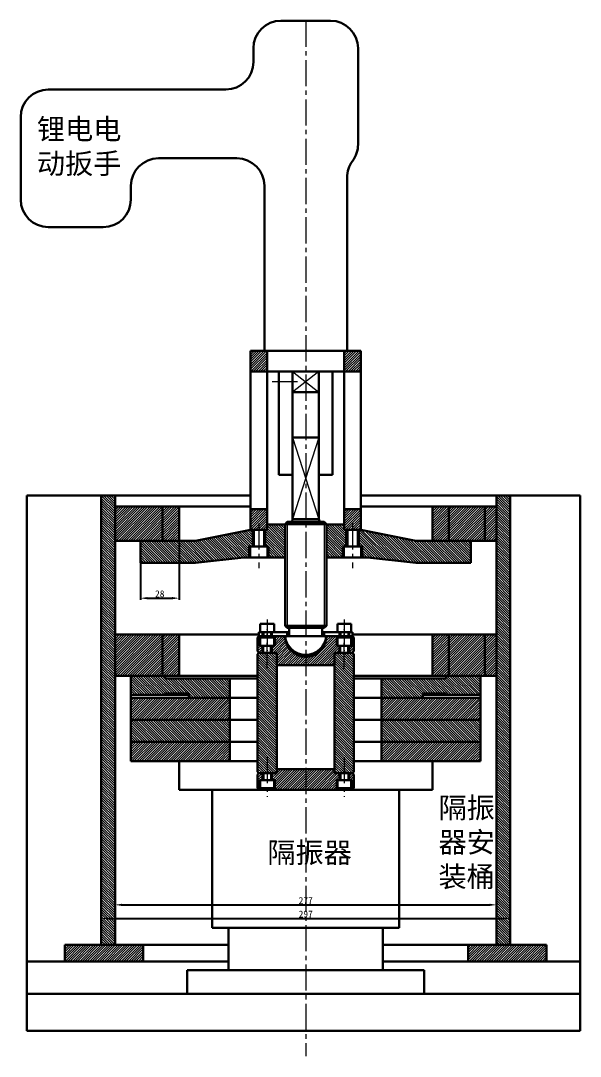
# Model space of a CAD drawing. Header units: inches. Extents: x -20 to 18950, y -1047 to 2551.
# Drawn here: x 15171 to 15577, y 1253 to 2006 of the extents above; entities that cross this region are included whole.
import ezdxf

# ---------------------------------------------------------------- set-up
doc = ezdxf.new("R2010")
doc.units = ezdxf.units.IN
doc.header["$MEASUREMENT"] = 0
doc.header["$PDSIZE"] = -5
doc.linetypes.add('CENTER2', pattern=[28.574999, 19.049999, -3.175, 3.175, -3.175])
doc.layers.get('0').update_dxf_attribs({"lineweight": 30})
doc.layers.get('Defpoints').update_dxf_attribs({"lineweight": 18})
for name, color, linetype, lineweight in [('10', 7, 'Continuous', 18), ('cen', 1, 'CENTER2', 20), ('dim', 5, 'Continuous', 20), ('hat', 3, 'Continuous', 20)]:
    doc.layers.add(name, color=color, linetype=linetype, lineweight=lineweight)
doc.styles.add('1', font='')
doc.styles.get("Standard").update_dxf_attribs({"font": ''})
doc.styles.get('1').set_extended_font_data('宋体')
doc.styles.get('Standard').set_extended_font_data('宋体')
doc.dimstyles.new('ISO-25', dxfattribs={"dimtxt": 5, "dimasz": 5, "dimexe": 1.25, "dimexo": 0.625, "dimtad": 1, "dimdsep": 46, "dimtxsty": 'Standard', "dimcen": 2.5, "dimdle": 10, "dimadec": 0, "dimazin": 0, "dimtfac": 1, "dimtmove": 0, "dimatfit": 3, "dimfxl": 1, "dimtolj": 1, "dimarcsym": 0})
pattern_1 = [(45, (68.8731, -20.7732), (-0.88388348, 0.88388348), [])]
pattern_2 = [(135, (2634.1722, 0), (-0.88388348, -0.88388348), [])]
pattern_3 = [(45, (2814.5397, 0), (-0.88388348, 0.88388348), [])]
pattern_4 = [(45, (2634.17216, 0), (-0.0883883476, 0.0883883476), [])]

# ---------------------------------------------------------------- blocks, each defined once
blk = doc.blocks.new('*D328')
at = {"layer": 'Defpoints', "color": 0, "transparency": 16777216}
for p in [(15516, 1363.07), (15239, 1333.95), (15516, 1333.95)]:
    blk.add_point(p, dxfattribs=at)
at = {"layer": 'dim', "color": 0, "linetype": 'Continuous', "lineweight": -2, "transparency": 16777216}
for p, q in [((15239, 1334.58), (15239, 1364.32)), ((15244, 1363.07), (15511, 1363.07)), ((15516, 1334.58), (15516, 1364.32))]:
    blk.add_line(p, q, dxfattribs=at)
at = {"layer": 'dim', "color": 0, "transparency": 16777216}
for points in [[(15244, 1363.9), (15244, 1362.24), (15239, 1363.07)], [(15511, 1363.9), (15511, 1362.24), (15516, 1363.07)]]:
    blk.add_solid(points, dxfattribs=at)
at = {"layer": 'dim', "color": 0, "transparency": 16777216, "insert": (15377.5, 1366.19), "char_height": 5, "attachment_point": 5}
blk.add_mtext('\\A1;277', dxfattribs=at)
blk = doc.blocks.new('*D329')
at = {"layer": 'Defpoints', "color": 0, "transparency": 16777216}
for p in [(15526, 1353.21), (15229, 1333.95), (15526, 1333.95)]:
    blk.add_point(p, dxfattribs=at)
at = {"layer": 'dim', "color": 0, "linetype": 'Continuous', "lineweight": -2, "transparency": 16777216}
for p, q in [((15229, 1334.58), (15229, 1354.46)), ((15234, 1353.21), (15521, 1353.21)), ((15526, 1334.58), (15526, 1354.46))]:
    blk.add_line(p, q, dxfattribs=at)
at = {"layer": 'dim', "color": 0, "transparency": 16777216}
for points in [[(15234, 1354.04), (15234, 1352.37), (15229, 1353.21)], [(15521, 1354.04), (15521, 1352.37), (15526, 1353.21)]]:
    blk.add_solid(points, dxfattribs=at)
at = {"layer": 'dim', "color": 0, "transparency": 16777216, "insert": (15377.5, 1356.33), "char_height": 5, "attachment_point": 5}
blk.add_mtext('\\A1;297', dxfattribs=at)
blk = doc.blocks.new('*D353')
at = {"layer": 'Defpoints', "color": 0, "transparency": 16777216}
for p in [(15257.5, 1627.59), (15285.5, 1627.59), (15285.5, 1585.94)]:
    blk.add_point(p, dxfattribs=at)
at = {"layer": 'hat', "color": 0, "linetype": 'Continuous', "lineweight": -2, "transparency": 16777216}
for p, q in [((15257.5, 1626.96), (15257.5, 1584.69)), ((15285.5, 1626.96), (15285.5, 1584.69)), ((15262.5, 1585.94), (15280.5, 1585.94))]:
    blk.add_line(p, q, dxfattribs=at)
at = {"layer": 'hat', "color": 0, "transparency": 16777216}
for points in [[(15262.5, 1586.77), (15262.5, 1585.11), (15257.5, 1585.94)], [(15280.5, 1586.77), (15280.5, 1585.11), (15285.5, 1585.94)]]:
    blk.add_solid(points, dxfattribs=at)
at = {"layer": 'hat', "color": 0, "transparency": 16777216, "insert": (15271.5, 1589.07), "char_height": 5, "attachment_point": 5}
blk.add_mtext('\\A1;28', dxfattribs=at)

msp = doc.modelspace()

# ---------------------------------------------------------------- hatches: boundary and pattern name
at = {"layer": 'hat'}
h = msp.add_hatch(dxfattribs=at)
h.set_pattern_fill('ANSI31', color=3, scale=10)
h.set_pattern_definition([(45, (68.8731, 0), (-0.88388348, 0.88388348), [])])
h.paths.add_polyline_path([(15417.5, 1765.586), (15405.5, 1765.586), (15405.5, 1750.586), (15417.5, 1750.586)])
h.paths.add_polyline_path([(15349.5, 1765.586), (15337.5, 1765.586), (15337.5, 1750.586), (15349.5, 1750.586)])
h.paths.add_polyline_path([(15349.5, 1650.586), (15337.5, 1650.586), (15337.5, 1635.586), (15349.5, 1635.586)])
h.paths.add_polyline_path([(15417.5, 1650.586), (15405.5, 1650.586), (15405.5, 1635.586), (15417.5, 1635.586)])
h = msp.add_hatch(dxfattribs=at)
h.set_pattern_fill('ANSI31', color=3, scale=10, angle=90)
h.set_pattern_definition([(135, (2814.5397, 0), (-0.88388348, -0.88388348), [])])
h.paths.add_polyline_path([(15229, 1333.95), (15239, 1333.95), (15239, 1660.586), (15229, 1660.586)])
h.paths.add_polyline_path([(15526, 1660.586), (15516, 1660.586), (15516, 1333.95), (15526, 1333.95)])
h = msp.add_hatch(dxfattribs=at)
h.set_pattern_fill('ANSI31', color=3, scale=10)
h.set_pattern_definition(pattern_3)
h.paths.add_polyline_path([(15273.5, 1652.586), (15239, 1652.586), (15239, 1627.586), (15273.5, 1627.586)])
h.paths.add_polyline_path([(15273.5, 1559.586), (15239, 1559.586), (15239, 1529.586), (15273.5, 1529.586)])
h.paths.add_polyline_path([(15507.5, 1559.586), (15481.5, 1559.586), (15481.5, 1529.586), (15507.5, 1529.586)])
h.paths.add_polyline_path([(15507.5, 1652.586), (15481.5, 1652.586), (15481.5, 1627.586), (15507.5, 1627.586)])
h.paths.add_polyline_path([(15516, 1652.586), (15507.5, 1652.586), (15507.5, 1627.586), (15516, 1627.586)])
h.paths.add_polyline_path([(15516, 1559.586), (15507.5, 1559.586), (15507.5, 1529.586), (15516, 1529.586)])
h.paths.add_polyline_path([(15481.5, 1559.586), (15469.5, 1559.586), (15469.5, 1529.586), (15481.5, 1529.586)])
h.paths.add_polyline_path([(15481.5, 1652.586), (15469.5, 1652.586), (15469.5, 1627.586), (15481.5, 1627.586)])
h.paths.add_polyline_path([(15285.5, 1652.586), (15273.5, 1652.586), (15273.5, 1627.586), (15285.5, 1627.586)])
h.paths.add_polyline_path([(15285.5, 1559.586), (15273.5, 1559.586), (15273.5, 1529.586), (15285.5, 1529.586)])
h = msp.add_hatch(dxfattribs=at)
h.set_pattern_fill('ANSI31', color=3, scale=10, angle=90)
h.set_pattern_definition([(135, (68.8731, 0), (-0.88388348, -0.88388348), [])])
h.paths.add_polyline_path([(15297.5, 1627.586), (15257.5, 1627.586), (15257.5, 1611.586), (15297.5, 1611.586), (15332.5, 1615.586), (15336.5, 1615.586), (15336.5, 1623.586), (15339, 1623.586), (15339, 1635.586), (15337.5, 1635.586)])
h.paths.add_polyline_path([(15362.5, 1639.586), (15349.5, 1639.586), (15349.5, 1635.586), (15348, 1635.586), (15348, 1623.586), (15350.5, 1623.586), (15350.5, 1615.586), (15362.5, 1615.586)])
h.paths.add_polyline_path([(15392.5, 1615.586), (15404.5, 1615.586), (15404.5, 1623.586), (15407, 1623.586), (15407, 1635.586), (15405.5, 1635.586), (15405.5, 1639.586), (15392.5, 1639.586)])
h.paths.add_polyline_path([(15457.5, 1611.586), (15497.5, 1611.586), (15497.5, 1627.586), (15457.5, 1627.586), (15417.5, 1635.586), (15416, 1635.586), (15416, 1623.586), (15418.5, 1623.586), (15418.5, 1615.586), (15422.5, 1615.586)])
h = msp.add_hatch(dxfattribs=at)
h.set_pattern_fill('ANSI31', color=3, scale=10)
h.set_pattern_definition(pattern_1)
h.paths.add_polyline_path([(15362.5, 1558.313), (15355, 1558.313), (15355, 1551.313), (15353, 1551.313), (15353, 1546.313), (15356.5, 1546.313), (15356.5, 1537.313), (15377.5, 1537.313), (15377.5, 1543.313, -0.4142136)])
h.paths.add_polyline_path([(15346, 1551.313), (15344, 1551.313), (15344, 1558.313), (15343.5, 1558.313), (15342.5, 1557.313), (15342.5, 1547.313), (15343.5, 1546.313), (15346, 1546.313)])
h.paths.add_polyline_path([(15398.5, 1546.313), (15402, 1546.313), (15402, 1551.313), (15400, 1551.313), (15400, 1558.313), (15392.5, 1558.313, -0.4142136), (15377.5, 1543.313), (15377.5, 1537.313), (15398.5, 1537.313)])
h.paths.add_polyline_path([(15412.5, 1557.313), (15411.5, 1558.313), (15411, 1558.313), (15411, 1551.313), (15409, 1551.313), (15409, 1546.313), (15411.5, 1546.313), (15412.5, 1547.313)])
h = msp.add_hatch(dxfattribs=at)
h.set_pattern_fill('ANSI31', color=3, scale=10, angle=90)
h.set_pattern_definition([(135, (68.8731, -20.7732), (-0.88388348, -0.88388348), [])])
h.paths.add_polyline_path([(15342.5, 1459.747), (15343.5, 1458.747), (15356.5, 1458.747), (15356.5, 1546.313), (15343.5, 1546.313), (15342.5, 1545.313)])
h.paths.add_polyline_path([(15398.5, 1458.747), (15411.5, 1458.747), (15412.5, 1459.747), (15412.5, 1545.313), (15411.5, 1546.313), (15398.5, 1546.313)])
h = msp.add_hatch(dxfattribs=at)
h.set_pattern_fill('ANSI31', color=3, scale=10, angle=90)
h.set_pattern_definition(pattern_2)
h.paths.add_polyline_path([(15322.5, 1527.586), (15275.5, 1527.586), (15275.5, 1529.586), (15250.5, 1529.586), (15250.5, 1515.586), (15275.5, 1515.586), (15275.5, 1516.586), (15292.5, 1516.586), (15292.5, 1513.586), (15322.5, 1513.586)])
h.paths.add_polyline_path([(15504.5, 1529.586), (15479.5, 1529.586), (15479.5, 1527.586), (15432.5, 1527.586), (15432.5, 1513.586), (15462.5, 1513.586), (15462.5, 1516.586), (15479.5, 1516.586), (15479.5, 1515.586), (15504.5, 1515.586)])
h = msp.add_hatch(dxfattribs=at)
h.set_pattern_fill('ANSI31', color=3, scale=10)
h.set_pattern_definition([(45, (2634.1722, 0), (-0.88388348, 0.88388348), [])])
h.paths.add_polyline_path([(15504.5, 1497.586), (15504.5, 1513.586), (15432.5, 1513.586), (15432.5, 1497.586)])
h.paths.add_polyline_path([(15250.5, 1513.586), (15250.5, 1497.586), (15322.5, 1497.586), (15322.5, 1513.586)])
h.paths.add_polyline_path([(15322.5, 1467.52), (15322.5, 1481.586), (15250.5, 1481.586), (15250.5, 1467.52)])
h.paths.add_polyline_path([(15504.5, 1467.52), (15504.5, 1481.586), (15432.5, 1481.586), (15432.5, 1467.52)])
h = msp.add_hatch(dxfattribs=at)
h.set_pattern_fill('ANSI31', color=3)
h.set_pattern_definition(pattern_4)
h.paths.add_polyline_path([(15287.5, 1516.586), (15282.5, 1516.586), (15282.5, 1516.086), (15287.5, 1516.086)])
h = msp.add_hatch(dxfattribs=at)
h.set_pattern_fill('ANSI31', color=3)
h.set_pattern_definition(pattern_4)
h.paths.add_polyline_path([(15467.5, 1516.586), (15472.5, 1516.586), (15472.5, 1516.086), (15467.5, 1516.086)])
h = msp.add_hatch(dxfattribs=at)
h.set_pattern_fill('ANSI31', color=3, scale=10, angle=90)
h.set_pattern_definition(pattern_2)
h.paths.add_polyline_path([(15322.5, 1497.586), (15250.5, 1497.586), (15250.5, 1481.586), (15322.5, 1481.586)])
h.paths.add_polyline_path([(15504.5, 1497.586), (15432.5, 1497.586), (15432.5, 1481.586), (15504.5, 1481.586)])
h = msp.add_hatch(dxfattribs=at)
h.set_pattern_fill('ANSI31', color=3, scale=10)
h.set_pattern_definition(pattern_1)
h.paths.add_polyline_path([(15346, 1458.747), (15343.5, 1458.747), (15342.5, 1457.747), (15342.5, 1447.747), (15343.5, 1446.747), (15344, 1446.747), (15344, 1453.747), (15346, 1453.747)])
h.paths.add_polyline_path([(15377.5, 1461.747), (15356.5, 1461.747), (15356.5, 1458.747), (15353, 1458.747), (15353, 1453.747), (15355, 1453.747), (15355, 1446.747), (15377.5, 1446.747)])
h.paths.add_polyline_path([(15402, 1458.747), (15398.5, 1458.747), (15398.5, 1461.747), (15377.5, 1461.747), (15377.5, 1446.747), (15400, 1446.747), (15400, 1453.747), (15402, 1453.747)])
h.paths.add_polyline_path([(15412.5, 1457.747), (15411.5, 1458.747), (15409, 1458.747), (15409, 1453.747), (15411, 1453.747), (15411, 1446.747), (15411.5, 1446.747), (15412.5, 1447.747)])
h = msp.add_hatch(dxfattribs=at)
h.set_pattern_fill('ANSI31', color=3, scale=10)
h.set_pattern_definition(pattern_3)
h.paths.add_polyline_path([(15259.5, 1321.95), (15259.5, 1333.95), (15202.5, 1333.95), (15202.5, 1321.95)])
h.paths.add_polyline_path([(15495.5, 1333.95), (15495.5, 1321.95), (15552.5, 1321.95), (15552.5, 1333.95)])

# ---------------------------------------------------------------- linework, layer by layer
for p, q in [((15359.5, 2005.586), (15395.5, 2005.586)), ((15339.5, 1985.586), (15339.5, 1975.586)), ((15415.5, 1985.586), (15415.5, 1915.586)), ((15190.5, 1955.586), (15319.5, 1955.586)), ((15170.5, 1875.586), (15170.5, 1935.586)), ((15270.5, 1905.586), (15327.5, 1905.586)), ((15407.5, 1891.586), (15407.5, 1765.586)), ((15250.5, 1875.586), (15250.5, 1885.586)), ((15347.5, 1885.586), (15347.5, 1765.586)), ((15230.5, 1855.586), (15190.5, 1855.586)), ((15337.5, 1635.586), (15337.5, 1765.586)), ((15337.5, 1765.586), (15417.5, 1765.586)), ((15349.5, 1635.586), (15349.5, 1765.586)), ((15405.5, 1635.586), (15405.5, 1765.586)), ((15417.5, 1635.586), (15417.5, 1765.586)), ((15337.5, 1750.586), (15417.5, 1750.586)), ((15358, 1750.586), (15358, 1675.586)), ((15368, 1750.586), (15368, 1643.313)), ((15387, 1750.586), (15387, 1643.313)), ((15397, 1750.586), (15397, 1675.586)), ((15368, 1735.586), (15387, 1735.586)), ((15368, 1702.813), (15387, 1702.813)), ((15358, 1675.586), (15368, 1675.586)), ((15397, 1675.586), (15387, 1675.586)), ((15174.983, 1660.586), (15337.5, 1660.586)), ((15174.983, 1271.416), (15174.983, 1660.586)), ((15229, 1660.586), (15229, 1333.95)), ((15239, 1660.586), (15239, 1333.95)), ((15417.5, 1660.586), (15576.929, 1660.586)), ((15516, 1660.586), (15516, 1333.95)), ((15526, 1660.586), (15526, 1333.95)), ((15576.929, 1271.416), (15576.929, 1660.586)), ((15239, 1652.586), (15337.5, 1652.586)), ((15273.5, 1652.586), (15273.5, 1627.586)), ((15285.5, 1652.586), (15285.5, 1627.586)), ((15337.5, 1650.586), (15349.5, 1650.586)), ((15417.5, 1650.586), (15405.5, 1650.586)), ((15417.5, 1652.586), (15516, 1652.586)), ((15469.5, 1652.586), (15469.5, 1627.586)), ((15481.5, 1652.586), (15481.5, 1627.586)), ((15507.5, 1652.586), (15507.5, 1627.586)), ((15364, 1641.313), (15362.5, 1639.813)), ((15391, 1641.313), (15364, 1641.313)), ((15368, 1643.313), (15387, 1643.313)), ((15391, 1641.313), (15392.5, 1639.813)), ((15297.5, 1627.586), (15337.5, 1635.586)), ((15337.5, 1635.586), (15349.5, 1635.586)), ((15339, 1635.586), (15339, 1623.586)), ((15339.5, 1635.586), (15339.5, 1623.586)), ((15347.5, 1635.586), (15347.5, 1623.586)), ((15348, 1635.586), (15348, 1623.586)), ((15349.5, 1639.586), (15362.5, 1639.586)), ((15362.5, 1639.813), (15362.5, 1565.813)), ((15362.5, 1639.813), (15392.5, 1639.813)), ((15392.5, 1639.813), (15392.5, 1565.813)), ((15405.5, 1639.586), (15392.5, 1639.586)), ((15417.5, 1635.586), (15405.5, 1635.586)), ((15407, 1635.586), (15407, 1623.586)), ((15407.5, 1635.586), (15407.5, 1623.586)), ((15415.5, 1635.586), (15415.5, 1623.586)), ((15416, 1635.586), (15416, 1623.586)), ((15457.5, 1627.586), (15417.5, 1635.586)), ((15239, 1627.586), (15297.5, 1627.586)), ((15257.5, 1627.586), (15257.5, 1611.586)), ((15457.5, 1627.586), (15516, 1627.586)), ((15497.5, 1627.586), (15497.5, 1611.586)), ((15350.5, 1623.586), (15336.5, 1623.586)), ((15336.5, 1623.586), (15336.5, 1615.586)), ((15337.25, 1623.586), (15337.25, 1615.586)), ((15349.75, 1623.586), (15349.75, 1615.586)), ((15350.5, 1623.586), (15350.5, 1615.586)), ((15404.5, 1623.586), (15418.5, 1623.586)), ((15404.5, 1623.586), (15404.5, 1615.586)), ((15405.25, 1623.586), (15405.25, 1615.586)), ((15417.75, 1623.586), (15417.75, 1615.586)), ((15418.5, 1623.586), (15418.5, 1615.586)), ((15257.5, 1611.586), (15297.5, 1611.586)), ((15297.5, 1611.586), (15332.5, 1615.586)), ((15362.5, 1615.586), (15332.5, 1615.586)), ((15392.5, 1615.586), (15422.5, 1615.586)), ((15457.5, 1611.586), (15422.5, 1615.586)), ((15497.5, 1611.586), (15457.5, 1611.586)), ((15354.5, 1567.313), (15344.5, 1567.313)), ((15344.5, 1567.313), (15344.5, 1561.313)), ((15354.5, 1567.313), (15354.5, 1561.313)), ((15362.5, 1565.813), (15364, 1564.313)), ((15362.5, 1565.813), (15392.5, 1565.813)), ((15391, 1564.313), (15392.5, 1565.813)), ((15400.5, 1567.313), (15410.5, 1567.313)), ((15400.5, 1567.313), (15400.5, 1561.313)), ((15410.5, 1567.313), (15410.5, 1561.313)), ((15239, 1559.586), (15343.5, 1559.586)), ((15273.5, 1559.586), (15273.5, 1529.586)), ((15285.5, 1559.586), (15285.5, 1529.586)), ((15343.5, 1558.313), (15342.5, 1557.313)), ((15365.5, 1561.313), (15343.5, 1561.313)), ((15343.5, 1561.313), (15343.5, 1558.313)), ((15377.5, 1558.313), (15343.5, 1558.313)), ((15344, 1551.313), (15344, 1558.313)), ((15346, 1561.313), (15346, 1558.313)), ((15346.5, 1561.313), (15346.5, 1558.313)), ((15352.5, 1561.313), (15352.5, 1558.313)), ((15353, 1561.313), (15353, 1558.313)), ((15355, 1551.313), (15355, 1558.313)), ((15391, 1564.313), (15364, 1564.313)), ((15364, 1561.313), (15364, 1558.313)), ((15365.5, 1564.313), (15365.5, 1558.313)), ((15377.5, 1558.313), (15411.5, 1558.313)), ((15389.5, 1564.313), (15389.5, 1558.313)), ((15389.5, 1561.313), (15411.5, 1561.313)), ((15391, 1561.313), (15391, 1558.313)), ((15400, 1551.313), (15400, 1558.313)), ((15402, 1561.313), (15402, 1558.313)), ((15402.5, 1561.313), (15402.5, 1558.313)), ((15408.5, 1561.313), (15408.5, 1558.313)), ((15409, 1561.313), (15409, 1558.313)), ((15411, 1551.313), (15411, 1558.313)), ((15411.5, 1561.313), (15411.5, 1558.313)), ((15411.5, 1559.586), (15516, 1559.586)), ((15411.5, 1558.313), (15412.5, 1557.313)), ((15469.5, 1559.586), (15469.5, 1529.586)), ((15481.5, 1559.586), (15481.5, 1529.586)), ((15507.5, 1559.586), (15507.5, 1529.586)), ((15342.5, 1557.313), (15342.5, 1547.313)), ((15355, 1551.313), (15344, 1551.313)), ((15344.5, 1551.313), (15344.5, 1557.313)), ((15354.5, 1557.313), (15344.5, 1557.313)), ((15346, 1546.313), (15346, 1551.313)), ((15346.5, 1546.313), (15346.5, 1551.313)), ((15352.5, 1546.313), (15352.5, 1551.313)), ((15353, 1546.313), (15353, 1551.313)), ((15354.5, 1551.313), (15354.5, 1557.313)), ((15400, 1551.313), (15411, 1551.313)), ((15400.5, 1551.313), (15400.5, 1557.313)), ((15400.5, 1557.313), (15410.5, 1557.313)), ((15402, 1546.313), (15402, 1551.313)), ((15402.5, 1546.313), (15402.5, 1551.313)), ((15408.5, 1546.313), (15408.5, 1551.313)), ((15409, 1546.313), (15409, 1551.313)), ((15410.5, 1551.313), (15410.5, 1557.313)), ((15412.5, 1557.313), (15412.5, 1547.313)), ((15342.5, 1547.313), (15343.5, 1546.313)), ((15342.5, 1547.313), (15343.5, 1546.313)), ((15343.5, 1546.313), (15342.5, 1547.313)), ((15342.5, 1545.313), (15343.5, 1546.313)), ((15342.5, 1545.313), (15343.5, 1546.313)), ((15343.5, 1546.313), (15342.5, 1545.313)), ((15342.5, 1545.313), (15342.5, 1459.747)), ((15356.5, 1546.313), (15343.5, 1546.313)), ((15356.5, 1546.313), (15356.5, 1458.747)), ((15398.5, 1546.313), (15398.5, 1458.747)), ((15398.5, 1546.313), (15411.5, 1546.313)), ((15412.5, 1547.313), (15411.5, 1546.313)), ((15412.5, 1547.313), (15411.5, 1546.313)), ((15411.5, 1546.313), (15412.5, 1547.313)), ((15412.5, 1545.313), (15411.5, 1546.313)), ((15412.5, 1545.313), (15411.5, 1546.313)), ((15411.5, 1546.313), (15412.5, 1545.313)), ((15412.5, 1545.313), (15412.5, 1459.747)), ((15398.5, 1537.313), (15356.5, 1537.313)), ((15239, 1529.586), (15342.5, 1529.586)), ((15250.5, 1529.586), (15250.5, 1467.52)), ((15275.5, 1529.586), (15275.5, 1527.586)), ((15412.5, 1529.586), (15516, 1529.586)), ((15479.5, 1529.586), (15479.5, 1527.586)), ((15504.5, 1529.586), (15504.5, 1467.52)), ((15275.5, 1527.586), (15342.5, 1527.586)), ((15322.5, 1527.586), (15322.5, 1467.52)), ((15412.5, 1527.586), (15479.5, 1527.586)), ((15432.5, 1527.586), (15432.5, 1467.52)), ((15250.5, 1515.586), (15292.5, 1515.586)), ((15250.5, 1513.586), (15342.5, 1513.586)), ((15275.5, 1516.586), (15292.5, 1516.586)), ((15275.5, 1516.586), (15275.5, 1515.586)), ((15292.5, 1516.586), (15292.5, 1513.586)), ((15504.5, 1513.586), (15412.5, 1513.586)), ((15462.5, 1516.586), (15462.5, 1513.586)), ((15479.5, 1516.586), (15462.5, 1516.586)), ((15504.5, 1515.586), (15462.5, 1515.586)), ((15479.5, 1516.586), (15479.5, 1515.586)), ((15250.5, 1497.586), (15342.5, 1497.586)), ((15504.5, 1497.586), (15412.5, 1497.586)), ((15250.5, 1481.586), (15342.5, 1481.586)), ((15504.5, 1481.586), (15412.5, 1481.586)), ((15250.5, 1467.52), (15342.5, 1467.52)), ((15285.5, 1467.52), (15285.5, 1446.747)), ((15412.5, 1467.52), (15504.5, 1467.52)), ((15469.5, 1467.52), (15469.5, 1446.747)), ((15377.5, 1461.747), (15356.5, 1461.747)), ((15377.5, 1461.747), (15398.5, 1461.747)), ((15342.5, 1459.747), (15343.5, 1458.747)), ((15342.5, 1459.747), (15343.5, 1458.747)), ((15343.5, 1458.747), (15342.5, 1459.747)), ((15342.5, 1457.747), (15343.5, 1458.747)), ((15342.5, 1457.747), (15343.5, 1458.747)), ((15343.5, 1458.747), (15342.5, 1457.747)), ((15342.5, 1457.747), (15342.5, 1447.747)), ((15356.5, 1458.747), (15343.5, 1458.747)), ((15344, 1453.747), (15344, 1446.747)), ((15355, 1453.747), (15344, 1453.747)), ((15344.5, 1453.747), (15344.5, 1447.747)), ((15346, 1458.747), (15346, 1453.747)), ((15346.5, 1458.747), (15346.5, 1453.747)), ((15352.5, 1458.747), (15352.5, 1453.747)), ((15353, 1458.747), (15353, 1453.747)), ((15354.5, 1453.747), (15354.5, 1447.747)), ((15355, 1453.747), (15355, 1446.747)), ((15398.5, 1458.747), (15411.5, 1458.747)), ((15400, 1453.747), (15400, 1446.747)), ((15400, 1453.747), (15411, 1453.747)), ((15400.5, 1453.747), (15400.5, 1447.747)), ((15402, 1458.747), (15402, 1453.747)), ((15402.5, 1458.747), (15402.5, 1453.747)), ((15408.5, 1458.747), (15408.5, 1453.747)), ((15409, 1458.747), (15409, 1453.747)), ((15410.5, 1453.747), (15410.5, 1447.747)), ((15411, 1453.747), (15411, 1446.747)), ((15412.5, 1459.747), (15411.5, 1458.747)), ((15412.5, 1459.747), (15411.5, 1458.747)), ((15411.5, 1458.747), (15412.5, 1459.747)), ((15412.5, 1457.747), (15411.5, 1458.747)), ((15412.5, 1457.747), (15411.5, 1458.747)), ((15411.5, 1458.747), (15412.5, 1457.747)), ((15412.5, 1457.747), (15412.5, 1447.747)), ((15469.5, 1446.747), (15285.5, 1446.747)), ((15309.5, 1446.747), (15309.5, 1346.435)), ((15342.5, 1447.747), (15343.5, 1446.747)), ((15342.5, 1447.747), (15343.5, 1446.747)), ((15343.5, 1446.747), (15342.5, 1447.747)), ((15411.5, 1446.747), (15343.5, 1446.747)), ((15354.5, 1447.747), (15344.5, 1447.747)), ((15400.5, 1447.747), (15410.5, 1447.747)), ((15412.5, 1447.747), (15411.5, 1446.747)), ((15412.5, 1447.747), (15411.5, 1446.747)), ((15411.5, 1446.747), (15412.5, 1447.747)), ((15445.5, 1446.747), (15445.5, 1346.435)), ((15445.5, 1346.435), (15309.5, 1346.435)), ((15321.5, 1346.435), (15321.5, 1315.718)), ((15433.5, 1346.435), (15433.5, 1315.718)), ((15202.5, 1333.95), (15202.5, 1321.95)), ((15202.5, 1333.95), (15321.5, 1333.95)), ((15259.5, 1333.95), (15259.5, 1321.95)), ((15433.5, 1333.95), (15552.5, 1333.95)), ((15495.5, 1333.95), (15495.5, 1321.95)), ((15552.5, 1333.95), (15552.5, 1321.95)), ((15174.983, 1321.95), (15321.5, 1321.95)), ((15433.5, 1321.95), (15576.929, 1321.95)), ((15291.5, 1315.718), (15291.5, 1298.388)), ((15463.5, 1315.718), (15291.5, 1315.718)), ((15463.5, 1315.718), (15463.5, 1298.388)), ((15576.929, 1298.388), (15174.983, 1298.388)), ((15576.929, 1271.416), (15174.983, 1271.416))]:
    msp.add_line(p, q)
for centre, radius, start, end in [((15359.5, 1985.586), 20, 90, 180), ((15395.5, 1985.586), 20, 360, 90), ((15319.5, 1975.586), 20, 270, 360), ((15190.5, 1935.586), 20, 90, 180), ((15395.5, 1915.586), 20, 323.130102, 0), ((15270.5, 1885.586), 20, 90, 180), ((15327.5, 1885.586), 20, 360, 90), ((15427.5, 1891.586), 20, 143.130102, 180), ((15190.5, 1875.586), 20, 180, 270), ((15230.5, 1875.586), 20, 270, 0), ((15366, 1643.313), 2, 270, 0), ((15389, 1643.313), 2, 180, 270), ((15377.5, 1558.313), 15, 180, 360), ((15377.5, 1559.813), 15, 185.73917, 354.26083)]:
    msp.add_arc(centre, radius, start, end)
at = {"layer": '10'}
for p, q in [((15387, 1750.586), (15368, 1735.586)), ((15368, 1750.586), (15387, 1735.586)), ((15387, 1702.813), (15368, 1643.313)), ((15368, 1702.813), (15387, 1643.313)), ((15364, 1641.313), (15364, 1564.313)), ((15391, 1641.313), (15391, 1564.313)), ((15340.15, 1635.586), (15340.15, 1623.586)), ((15346.85, 1635.586), (15346.85, 1623.586)), ((15408.15, 1635.586), (15408.15, 1623.586)), ((15414.85, 1635.586), (15414.85, 1623.586)), ((15347, 1561.313), (15347, 1558.313)), ((15352, 1561.313), (15352, 1558.313)), ((15403, 1561.313), (15403, 1558.313)), ((15408, 1561.313), (15408, 1558.313)), ((15347, 1546.313), (15347, 1551.313)), ((15352, 1546.313), (15352, 1551.313)), ((15403, 1546.313), (15403, 1551.313)), ((15408, 1546.313), (15408, 1551.313)), ((15347, 1458.747), (15347, 1453.747)), ((15352, 1458.747), (15352, 1453.747)), ((15403, 1458.747), (15403, 1453.747)), ((15408, 1458.747), (15408, 1453.747))]:
    msp.add_line(p, q, dxfattribs=at)
at = {"layer": 'cen'}
for p, q in [((15377.5, 2005.586), (15377.5, 1253.021)), ((15371.533, 1743.086), (15353.118, 1743.086)), ((15343.5, 1640.365), (15343.5, 1607.803)), ((15411.5, 1640.365), (15411.5, 1607.803)), ((15349.5, 1570.336), (15349.5, 1547.634)), ((15405.5, 1570.336), (15405.5, 1547.634)), ((15349.5, 1534.547), (15349.5, 1563.4)), ((15405.5, 1534.547), (15405.5, 1563.4)), ((15349.5, 1470.512), (15349.5, 1441.659)), ((15405.5, 1470.512), (15405.5, 1441.659))]:
    msp.add_line(p, q, dxfattribs=at)
at = {"layer": 'dim'}
for p, q in [((15282.5, 1516.086), (15282.5, 1516.586)), ((15282.5, 1516.086), (15287.5, 1516.086)), ((15287.5, 1516.586), (15287.5, 1516.086)), ((15467.5, 1516.586), (15467.5, 1516.086)), ((15472.5, 1516.086), (15467.5, 1516.086)), ((15472.5, 1516.086), (15472.5, 1516.586))]:
    msp.add_line(p, q, dxfattribs=at)

# ---------------------------------------------------------------- texts
at = {"layer": 'dim', "char_height": 15, "attachment_point": 1, "style": '1'}
for s, width, insert in [('\\pxqc;锂电电动扳手', 67.7099, (15179.093, 1934.324)), ('隔振器安装桶', 49.93003, (15473.944, 1441.14)), ('隔振器', 85.16275, (15349.622, 1408.548))]:
    msp.add_mtext_dynamic_manual_height_columns(s, width=width, gutter_width=1, heights=[0], dxfattribs=dict(at, insert=insert))

# ---------------------------------------------------------------- dimensions: what is measured, and where the dimension line sits
at = {"layer": 'dim'}
for base, p1, p2, picture, middle in [((15516, 1363.069), (15239, 1333.95), (15516, 1333.95), '*D328', (15377.5, 1366.194)), ((15526, 1353.206), (15229, 1333.95), (15526, 1333.95), '*D329', (15377.5, 1356.331))]:
    dim = msp.add_linear_dim(base=base, p1=p1, p2=p2, dimstyle='ISO-25', dxfattribs=at)
    dim.commit()
    dim.dimension.update_dxf_attribs({"geometry": picture, "text_midpoint": middle})
at = {"layer": 'hat'}
dim = msp.add_linear_dim(base=(15285.5, 1585.941), p1=(15257.5, 1627.586), p2=(15285.5, 1627.586), dimstyle='ISO-25', dxfattribs=at)
dim.commit()
dim.dimension.update_dxf_attribs({"geometry": '*D353', "text_midpoint": (15271.5, 1589.066)})

doc.saveas('drawing.dxf')
